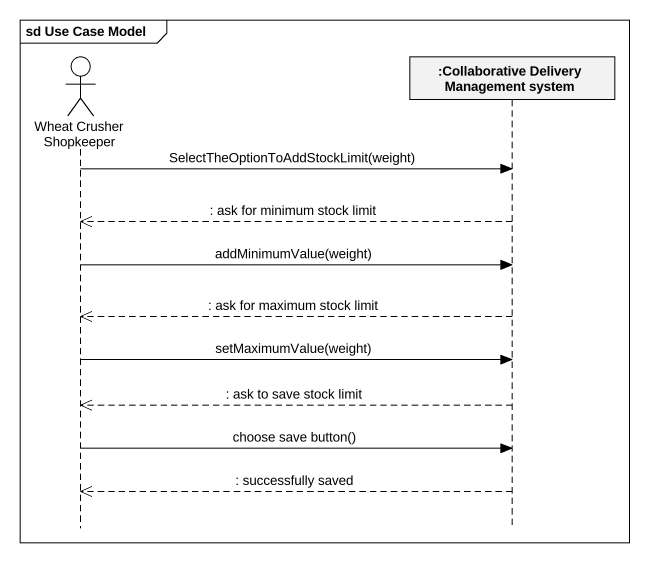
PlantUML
@startuml
mainframe sd Use Case Model
hide footbox
actor "Wheat Crusher Shopkeeper" as Wheat_Crusher_Shopkeeper
participant ":Collaborative Delivery Management system" as Collaborative_Delivery

Wheat_Crusher_Shopkeeper -> Collaborative_Delivery : SelectTheOptionToAddStockLimit(weight)
Collaborative_Delivery -->> Wheat_Crusher_Shopkeeper : : ask for minimum stock limit
Wheat_Crusher_Shopkeeper -> Collaborative_Delivery : addMinimumValue(weight)
Collaborative_Delivery -->> Wheat_Crusher_Shopkeeper : : ask for maximum stock limit
Wheat_Crusher_Shopkeeper -> Collaborative_Delivery : setMaximumValue(weight)
Collaborative_Delivery -->> Wheat_Crusher_Shopkeeper : : ask to save stock limit
Wheat_Crusher_Shopkeeper -> Collaborative_Delivery : choose save button()
Collaborative_Delivery -->> Wheat_Crusher_Shopkeeper : : successfully saved
@enduml
